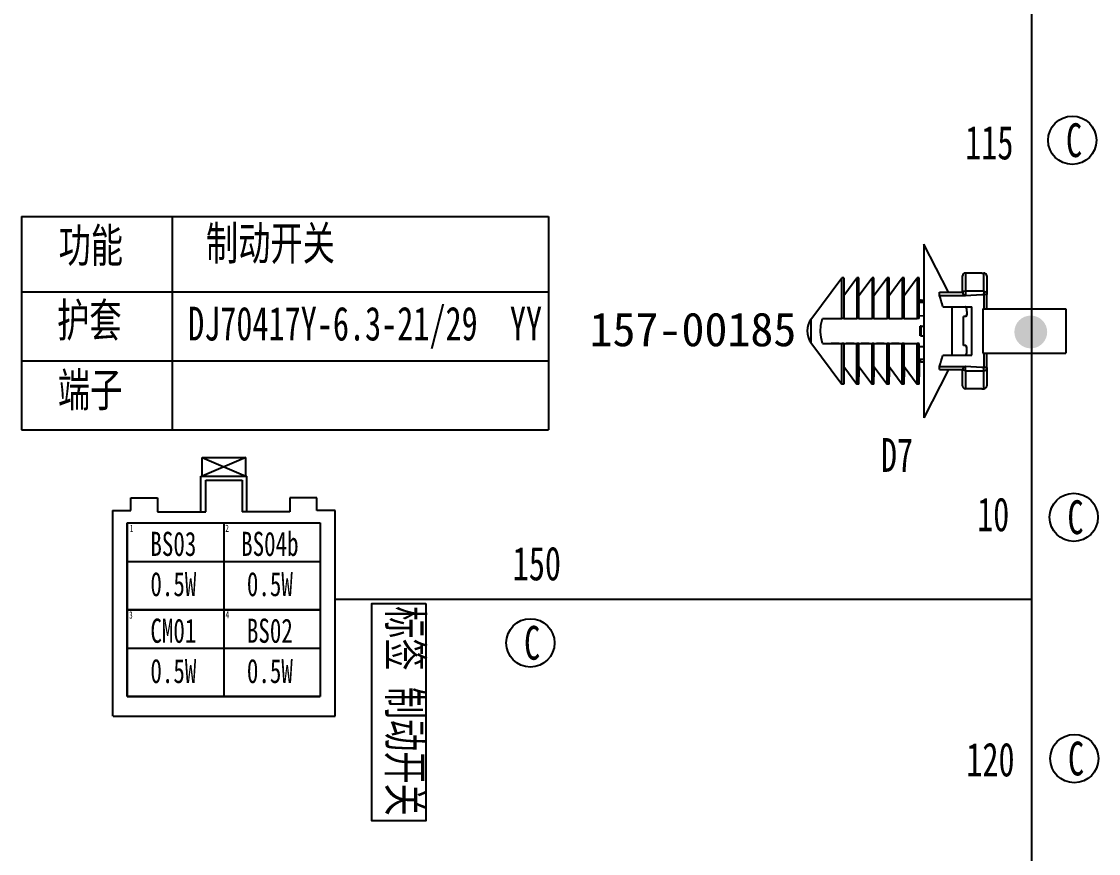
# Model space of a CAD drawing. Header units: millimetres. Extents: x 1543 to 5748, y 1576 to 2417.
# Drawn here: x 2827.4 to 2939, y 1916.8 to 2003 of the extents above; entities that cross this region are included whole.
import ezdxf

# ---------------------------------------------------------------- set-up
doc = ezdxf.new("R2010")
doc.units = ezdxf.units.MM
doc.layers.get('0').update_dxf_attribs({"lineweight": 25})
doc.layers.add('11文本层', color=255, linetype='Continuous')
doc.layers.add('孔位', color=2, linetype='Continuous')
for name, color, linetype, lineweight in [('1轮廓实线层', 7, 'Continuous', 50), ('_0', 7, 'Continuous', 25), ('_1轮廓实线层', 7, 'Continuous', 40)]:
    doc.layers.add(name, color=color, linetype=linetype, lineweight=lineweight)
doc.styles.get("Standard").update_dxf_attribs({"font": ''})
doc.styles.add('仿宋体', font='', dxfattribs={"width": 0.7, "height": 3.5})
doc.styles.add('仿宋体GB2312', font='', dxfattribs={"width": 0.7})
doc.styles.add('标准', font='fangsong.ttf', dxfattribs={"width": 0.7, "height": 3.5})
doc.styles.get('Standard').set_extended_font_data('SimSun')
doc.styles.get('仿宋体').set_extended_font_data('SimSun')
doc.styles.get('仿宋体GB2312').set_extended_font_data('SimSun')

msp = doc.modelspace()

# ---------------------------------------------------------------- hatches: boundary and pattern name
at = {"layer": '_1轮廓实线层', "linetype": 'ByBlock', "lineweight": -2}
h = msp.add_hatch(color=0, dxfattribs=at)
h.dxf.hatch_style = 1
edge = h.paths.add_edge_path()
edge.add_ellipse((2931.99, 1970.83), major_axis=(1.7, 0), ratio=1, start_angle=0, end_angle=360, ccw=False)

# ---------------------------------------------------------------- linework, layer by layer
for p, q in [((2920.92, 1979.94), (2920.92, 1961.94)), ((2923.47, 1974.94), (2920.92, 1979.94)), ((2909.21, 1972.13), (2912.42, 1976.44)), ((2912.42, 1972.24), (2912.42, 1976.44)), ((2912.62, 1976.44), (2912.42, 1976.44)), ((2912.62, 1976.44), (2912.62, 1972.24)), ((2912.62, 1974.61), (2913.98, 1976.44)), ((2914.18, 1976.44), (2913.98, 1976.44)), ((2913.98, 1976.44), (2913.98, 1972.24)), ((2914.18, 1974.61), (2915.54, 1976.44)), ((2914.18, 1972.24), (2914.18, 1976.44)), ((2915.74, 1976.44), (2915.54, 1976.44)), ((2915.54, 1976.44), (2915.54, 1972.24)), ((2915.74, 1974.61), (2917.1, 1976.44)), ((2915.74, 1972.24), (2915.74, 1976.44)), ((2917.3, 1976.44), (2917.1, 1976.44)), ((2917.1, 1976.44), (2917.1, 1972.24)), ((2917.3, 1974.61), (2918.66, 1976.44)), ((2917.3, 1972.24), (2917.3, 1976.44)), ((2918.86, 1976.44), (2918.66, 1976.44)), ((2918.66, 1976.44), (2918.66, 1972.24)), ((2918.86, 1974.61), (2920.22, 1976.44)), ((2918.86, 1972.24), (2918.86, 1976.44)), ((2920.42, 1976.44), (2920.22, 1976.44)), ((2920.22, 1976.44), (2920.22, 1972.24)), ((2920.42, 1972.24), (2920.42, 1976.44)), ((2924.92, 1974.94), (2924.92, 1976.64)), ((2925.22, 1976.94), (2925.22, 1975.05)), ((2926.92, 1976.94), (2925.22, 1976.94)), ((2926.92, 1976.94), (2927.12, 1976.94)), ((2927.12, 1975.05), (2927.12, 1976.94)), ((2927.42, 1976.64), (2927.42, 1974.85)), ((2920.52, 1973.9), (2920.52, 1974.04)), ((2920.62, 1974.14), (2920.92, 1974.14)), ((2922.54, 1974.62), (2922.54, 1974.94)), ((2922.54, 1974.94), (2924.94, 1974.94)), ((2922.54, 1974.62), (2924.92, 1974.62)), ((2924.92, 1974.62), (2925.22, 1974.62)), ((2925.22, 1975.05), (2925.22, 1974.71)), ((2926.92, 1975.05), (2925.22, 1975.05)), ((2925.22, 1974.62), (2926.92, 1974.71)), ((2927.12, 1975.05), (2926.92, 1975.05)), ((2926.92, 1974.71), (2927.12, 1974.71)), ((2927.12, 1975.05), (2927.12, 1974.71)), ((2927.12, 1974.71), (2927.12, 1973.24)), ((2927.42, 1974.71), (2927.12, 1974.71)), ((2927.42, 1974.85), (2927.42, 1974.71)), ((2927.42, 1973.24), (2927.42, 1974.71)), ((2920.52, 1973.94), (2920.42, 1973.94)), ((2920.92, 1973.9), (2920.52, 1973.9)), ((2922.88, 1973.44), (2925.89, 1973.44)), ((2923.82, 1973.44), (2923.82, 1972.94)), ((2923.82, 1972.94), (2923.82, 1968.94)), ((2925.89, 1972.94), (2925.89, 1973.44)), ((2925.89, 1968.94), (2925.89, 1972.94)), ((2927.01, 1973.24), (2927.01, 1968.64)), ((2927.01, 1973.24), (2935.62, 1973.24)), ((2935.62, 1973.24), (2935.62, 1968.64)), ((2909.21, 1972.13), (2909.21, 1970.94)), ((2910.42, 1972.24), (2912.42, 1972.24)), ((2912.62, 1972.24), (2912.42, 1972.24)), ((2912.62, 1972.24), (2913.98, 1972.24)), ((2914.18, 1972.24), (2913.98, 1972.24)), ((2914.18, 1972.24), (2915.54, 1972.24)), ((2915.74, 1972.24), (2915.54, 1972.24)), ((2915.74, 1972.24), (2917.1, 1972.24)), ((2917.3, 1972.24), (2917.1, 1972.24)), ((2917.3, 1972.24), (2918.66, 1972.24)), ((2918.86, 1972.24), (2918.66, 1972.24)), ((2918.86, 1972.24), (2920.22, 1972.24)), ((2920.42, 1972.24), (2920.22, 1972.24)), ((2920.42, 1972.54), (2920.92, 1972.51)), ((2925.02, 1969.44), (2925.02, 1972.44)), ((2925.22, 1972.44), (2925.02, 1972.44)), ((2909.21, 1970.94), (2909.21, 1969.74)), ((2920.52, 1970.44), (2920.52, 1971.44)), ((2920.62, 1971.44), (2920.52, 1971.44)), ((2920.62, 1971.44), (2920.92, 1971.44)), ((2920.62, 1970.44), (2920.62, 1971.44)), ((2909.21, 1969.74), (2912.42, 1965.44)), ((2910.42, 1969.64), (2912.42, 1969.64)), ((2912.12, 1969.64), (2911.31, 1969.64)), ((2912.12, 1969.64), (2913.98, 1969.64)), ((2912.42, 1965.44), (2912.42, 1969.64)), ((2912.62, 1969.64), (2912.42, 1969.64)), ((2912.62, 1969.64), (2912.62, 1965.44)), ((2913.68, 1969.64), (2912.87, 1969.64)), ((2913.68, 1969.64), (2915.54, 1969.64)), ((2914.18, 1969.64), (2913.98, 1969.64)), ((2913.98, 1965.44), (2913.98, 1969.64)), ((2914.18, 1965.44), (2914.18, 1969.64)), ((2915.24, 1969.64), (2914.43, 1969.64)), ((2915.24, 1969.64), (2917.1, 1969.64)), ((2915.74, 1969.64), (2915.54, 1969.64)), ((2915.54, 1965.44), (2915.54, 1969.64)), ((2915.74, 1965.44), (2915.74, 1969.64)), ((2916.8, 1969.64), (2915.99, 1969.64)), ((2916.8, 1969.64), (2918.66, 1969.64)), ((2917.3, 1969.64), (2917.1, 1969.64)), ((2917.1, 1965.44), (2917.1, 1969.64)), ((2917.3, 1965.44), (2917.3, 1969.64)), ((2918.36, 1969.64), (2917.55, 1969.64)), ((2918.36, 1969.64), (2920.22, 1969.64)), ((2918.86, 1969.64), (2918.66, 1969.64)), ((2918.66, 1965.44), (2918.66, 1969.64)), ((2918.86, 1965.44), (2918.86, 1969.64)), ((2920.42, 1969.64), (2920.22, 1969.64)), ((2920.22, 1965.44), (2920.22, 1969.64)), ((2920.42, 1965.44), (2920.42, 1969.64)), ((2920.62, 1970.44), (2920.52, 1970.44)), ((2920.62, 1970.44), (2920.92, 1970.44)), ((2920.92, 1969.28), (2920.42, 1969.28)), ((2922.88, 1968.44), (2925.89, 1968.44)), ((2923.82, 1968.94), (2923.82, 1968.44)), ((2925.22, 1969.44), (2925.02, 1969.44)), ((2925.89, 1968.44), (2925.89, 1968.94)), ((2927.01, 1968.64), (2935.62, 1968.64)), ((2927.12, 1968.64), (2927.12, 1967.16)), ((2927.42, 1967.16), (2927.42, 1968.64)), ((2912.62, 1967.26), (2912.62, 1966.17)), ((2912.62, 1967.26), (2913.98, 1965.44)), ((2914.18, 1967.26), (2915.54, 1965.44)), ((2914.18, 1967.26), (2914.18, 1966.17)), ((2915.74, 1967.26), (2917.1, 1965.44)), ((2915.74, 1967.26), (2915.74, 1966.17)), ((2917.3, 1967.26), (2918.66, 1965.44)), ((2917.3, 1967.26), (2917.3, 1966.17)), ((2918.86, 1967.26), (2920.22, 1965.44)), ((2918.86, 1967.26), (2918.86, 1966.17)), ((2920.42, 1967.94), (2920.42, 1966.17)), ((2920.52, 1967.94), (2920.42, 1967.94)), ((2920.92, 1967.98), (2920.52, 1967.98)), ((2920.52, 1967.84), (2920.52, 1967.98)), ((2920.62, 1967.74), (2920.92, 1967.74)), ((2923.47, 1966.94), (2920.92, 1961.94)), ((2922.54, 1966.94), (2922.54, 1967.25)), ((2922.54, 1967.25), (2924.92, 1967.25)), ((2922.54, 1966.94), (2924.92, 1966.94)), ((2924.92, 1967.25), (2925.22, 1967.25)), ((2924.92, 1965.24), (2924.92, 1966.94)), ((2926.92, 1967.16), (2925.22, 1967.25)), ((2925.22, 1966.82), (2925.22, 1967.16)), ((2925.22, 1966.82), (2925.22, 1964.94)), ((2925.22, 1966.82), (2926.92, 1966.82)), ((2927.12, 1967.16), (2926.92, 1967.16)), ((2926.92, 1966.82), (2927.12, 1966.82)), ((2927.42, 1967.16), (2927.12, 1967.16)), ((2927.12, 1966.82), (2927.12, 1967.16)), ((2927.12, 1964.94), (2927.12, 1966.82)), ((2927.42, 1967.16), (2927.42, 1967.02)), ((2927.42, 1967.02), (2927.42, 1965.24)), ((2912.62, 1965.44), (2912.42, 1965.44)), ((2914.18, 1965.44), (2913.98, 1965.44)), ((2915.74, 1965.44), (2915.54, 1965.44)), ((2917.3, 1965.44), (2917.1, 1965.44)), ((2918.86, 1965.44), (2918.66, 1965.44)), ((2920.42, 1965.44), (2920.22, 1965.44)), ((2926.92, 1964.94), (2925.22, 1964.94)), ((2926.92, 1964.94), (2927.12, 1964.94)), ((2846.13, 1957.83), (2850.67, 1957.83)), ((2846.13, 1955.89), (2846.13, 1957.83)), ((2846.13, 1957.83), (2850.67, 1955.89)), ((2850.67, 1957.83), (2846.13, 1955.89)), ((2850.67, 1955.89), (2850.67, 1957.83)), ((2845.98, 1952.21), (2845.98, 1955.89)), ((2845.98, 1955.89), (2850.75, 1955.89)), ((2846.51, 1952.21), (2846.51, 1955.47)), ((2846.51, 1955.47), (2850.28, 1955.47)), ((2850.28, 1955.47), (2850.28, 1952.21)), ((2850.75, 1952.21), (2850.75, 1955.89)), ((2838.73, 1952.32), (2838.73, 1953.66)), ((2838.73, 1953.66), (2841.52, 1953.66)), ((2841.52, 1953.66), (2841.52, 1952.21)), ((2858.01, 1953.66), (2855.22, 1953.66)), ((2855.22, 1953.66), (2855.22, 1952.21)), ((2858.01, 1952.32), (2858.01, 1953.66)), ((2836.83, 1952.32), (2838.73, 1952.32)), ((2836.83, 1952.32), (2836.83, 1931.02)), ((2841.52, 1952.21), (2846.51, 1952.21)), ((2855.22, 1952.21), (2850.28, 1952.21)), ((2859.9, 1952.32), (2858.01, 1952.32)), ((2859.9, 1931.02), (2859.9, 1952.32)), ((2838.37, 1951.06), (2838.37, 1942.06)), ((2838.37, 1942.06), (2838.37, 1951.06)), ((2838.37, 1951.06), (2848.37, 1951.06)), ((2848.37, 1951.06), (2848.37, 1942.06)), ((2848.37, 1951.06), (2858.37, 1951.06)), ((2858.37, 1951.06), (2858.37, 1942.06)), ((2838.37, 1947.06), (2848.37, 1947.06)), ((2848.37, 1947.06), (2858.37, 1947.06)), ((2848.37, 1942.06), (2838.37, 1942.06)), ((2838.37, 1942.06), (2848.37, 1942.06)), ((2848.37, 1942.06), (2838.37, 1942.06)), ((2838.37, 1942.06), (2848.37, 1942.06)), ((2838.37, 1942.06), (2838.37, 1933.06)), ((2838.37, 1933.06), (2838.37, 1942.06)), ((2848.37, 1942.06), (2848.37, 1933.06)), ((2858.37, 1942.06), (2848.37, 1942.06)), ((2848.37, 1942.06), (2858.37, 1942.06)), ((2858.37, 1942.06), (2848.37, 1942.06)), ((2848.37, 1942.06), (2858.37, 1942.06)), ((2858.37, 1942.06), (2858.37, 1933.06)), ((2838.37, 1938.06), (2848.37, 1938.06)), ((2848.37, 1938.06), (2858.37, 1938.06)), ((2848.37, 1933.06), (2838.37, 1933.06)), ((2838.37, 1933.06), (2848.37, 1933.06)), ((2848.37, 1933.06), (2838.37, 1933.06)), ((2838.37, 1933.06), (2848.37, 1933.06)), ((2858.37, 1933.06), (2848.37, 1933.06)), ((2848.37, 1933.06), (2858.37, 1933.06)), ((2858.37, 1933.06), (2848.37, 1933.06)), ((2848.37, 1933.06), (2858.37, 1933.06)), ((2836.91, 1931.02), (2859.9, 1931.02))]:
    msp.add_line(p, q)
for points in [[(2925.22, 1975.05), (2925.02, 1975.01), (2924.94, 1974.93)], [(2927.12, 1975.05), (2927.23, 1975.04), (2927.33, 1974.99), (2927.41, 1974.91), (2927.42, 1974.85)], [(2925.22, 1973.44), (2925.25, 1973.43), (2925.26, 1973.41), (2925.3, 1973.37), (2925.33, 1973.29)], [(2925.38, 1972.94), (2925.35, 1973.2), (2925.29, 1973.39), (2925.26, 1973.42), (2925.24, 1973.43), (2925.22, 1973.44)], [(2925.38, 1972.94), (2925.35, 1972.68), (2925.29, 1972.49), (2925.26, 1972.45), (2925.24, 1972.44), (2925.22, 1972.44)], [(2925.38, 1972.88), (2925.33, 1972.58), (2925.28, 1972.48), (2925.24, 1972.44), (2925.22, 1972.44)], [(2910.19, 1970.84), (2910.24, 1971.52), (2910.42, 1972.24)], [(2910.42, 1969.64), (2910.26, 1970.25), (2910.19, 1970.84)], [(2925.22, 1969.44), (2925.25, 1969.43), (2925.27, 1969.41), (2925.3, 1969.36), (2925.33, 1969.28)], [(2925.38, 1968.94), (2925.35, 1969.2), (2925.29, 1969.39), (2925.26, 1969.42), (2925.24, 1969.43), (2925.22, 1969.44)], [(2925.22, 1968.44), (2925.25, 1968.45), (2925.27, 1968.46), (2925.3, 1968.51), (2925.35, 1968.65), (2925.38, 1968.94)], [(2924.94, 1966.95), (2924.97, 1967.1), (2925.02, 1967.16)], [(2925.22, 1966.82), (2925.02, 1966.87), (2924.94, 1966.95)], [(2927.12, 1966.82), (2927.23, 1966.83), (2927.33, 1966.88), (2927.41, 1966.96), (2927.42, 1967.02)]]:
    msp.add_lwpolyline(points)
for centre, radius, start, end in [((2925.22, 1976.64), 0.3, 90.0109, 179.9949), ((2927.12, 1976.64), 0.3, 0.0067, 89.9891), ((2920.62, 1974.04), 0.1, 90, 180), ((2905.85, 1969.18), 17.55, 14.0438, 18.0619), ((2925.24, 1974.91), 0.301, 176.7895, 221.4835), ((2925.23, 1974.9), 0.28, 221.9793, 268.3229), ((2910.82, 1970.94), 2, 143.3437, 216.6563), ((2905.85, 1972.7), 17.55, 341.9381, 345.9562), ((2924.21, 1968.92), 1.16, 343.3064, 359.4791), ((2920.62, 1967.84), 0.1, 180, 270), ((2925.23, 1966.97), 0.28, 91.6909, 138.0317), ((2925.22, 1965.24), 0.3, 180.0051, 269.9891), ((2927.12, 1965.24), 0.3, 270.0109, 359.9933)]:
    msp.add_arc(centre, radius, start, end)
at = {"layer": '11文本层'}
for p, q in [((2827.42, 1982.78), (2827.42, 1974.98)), ((2827.42, 1982.78), (2843.02, 1982.78)), ((2843.02, 1982.78), (2843.02, 1960.68)), ((2843.02, 1982.78), (2882.02, 1982.78)), ((2882.02, 1982.78), (2882.02, 1960.68)), ((2882.02, 1982.78), (2882.02, 1974.98)), ((2827.42, 1974.98), (2882.02, 1974.98)), ((2827.42, 1974.98), (2827.42, 1967.83)), ((2827.42, 1967.83), (2882.02, 1967.83)), ((2827.42, 1967.83), (2827.42, 1960.68)), ((2827.42, 1960.68), (2882.02, 1960.68))]:
    msp.add_line(p, q, dxfattribs=at)
at = {"layer": '1轮廓实线层', "lineweight": -2}
for p, q in [((2932.07, 2010.89), (2932.07, 1902)), ((2932.07, 1943.1), (2859.9, 1943.1))]:
    msp.add_line(p, q, dxfattribs=at)
msp.add_lwpolyline([(2869.31, 1942.7), (2869.31, 1920.18), (2863.72, 1920.18), (2863.72, 1942.7)], close=True, dxfattribs=at)
at = {"layer": '_0'}
for centre in [(2936.29, 1990.69), (2936.44, 1951.63), (2880.14, 1938.62), (2936.5, 1926.63)]:
    msp.add_circle(centre, 2.5, dxfattribs=at)

# ---------------------------------------------------------------- texts
at = {"color": 1, "char_height": 2.5, "width": 6.2163, "attachment_point": 1, "style": '标准'}
for s, insert in [('\\pxqc;BS03\\P0.5W', (2840.04, 1950.13)), ('\\pxqc;BS04b\\P0.5W', (2850.04, 1950.13)), ('\\pxqc;CM01\\P0.5W', (2840.04, 1941.13)), ('\\pxqc;BS02\\P0.5W', (2850.04, 1941.13))]:
    msp.add_mtext(s, dxfattribs=dict(at, insert=insert))
at = {"layer": '11文本层', "style": '标准', "width": 0.7}
for s, p in [('功能', (2831.25, 1978.05)), ('护套', (2831.1, 1970.31)), ('端子', (2831.18, 1963.1))]:
    msp.add_text(s, height=3.5, dxfattribs=at).set_placement(p)
at = {"layer": '11文本层', "char_height": 3.5, "width": 41.519, "attachment_point": 1, "style": '标准'}
for s, insert in [('制动开关', (2846.52, 1981.78)), ('DJ70417Y-6.3-21/29  YY', (2844.68, 1973.45))]:
    msp.add_mtext(s, dxfattribs=dict(at, insert=insert))
at = {"layer": '11文本层', "insert": (2868.94, 1942.42), "char_height": 3.5, "width": 27.0608, "attachment_point": 1, "rotation": 270, "style": '标准'}
msp.add_mtext('标签 制动开关 ', dxfattribs=at)
at = {"layer": '1轮廓实线层', "lineweight": 0, "insert": (2916.46, 1959.84), "char_height": 3.5, "attachment_point": 1, "style": '仿宋体'}
msp.add_mtext('D7', dxfattribs=at)
at = {"layer": '_0', "char_height": 3.5, "attachment_point": 1}
for s, insert, width, style in [('115', (2925.19, 1992.21), 5.9278, '仿宋体'), ('C', (2935.64, 1992.45), 2.4249, '仿宋体GB2312'), ('10', (2926.43, 1953.69), 5.9278, '仿宋体'), ('C', (2935.79, 1953.39), 2.4249, '仿宋体GB2312'), ('150', (2878.31, 1948.6), 5.9278, '仿宋体'), ('C', (2879.49, 1940.38), 2.4249, '仿宋体GB2312'), ('120', (2925.31, 1928.29), 5.9278, '仿宋体'), ('C', (2935.85, 1928.39), 2.4249, '仿宋体GB2312')]:
    msp.add_mtext(s, dxfattribs=dict(at, insert=insert, width=width, style=style))
at = {"layer": '_0', "lineweight": -2, "insert": (2886.27, 1972.85), "char_height": 3.5, "width": 22.9655, "attachment_point": 1}
msp.add_mtext('{\\fFangSong_GB2312|b0|i0|c134|p2;157-00185}', dxfattribs=at)
at = {"layer": '孔位', "width": 0.6}
for s, p in [('1', (2838.64, 1950.1)), ('2', (2848.53, 1950.12)), ('3', (2838.57, 1941.14)), ('4', (2848.56, 1941.17))]:
    msp.add_text(s, height=0.75, dxfattribs=at).set_placement(p)

doc.saveas('drawing.dxf')
